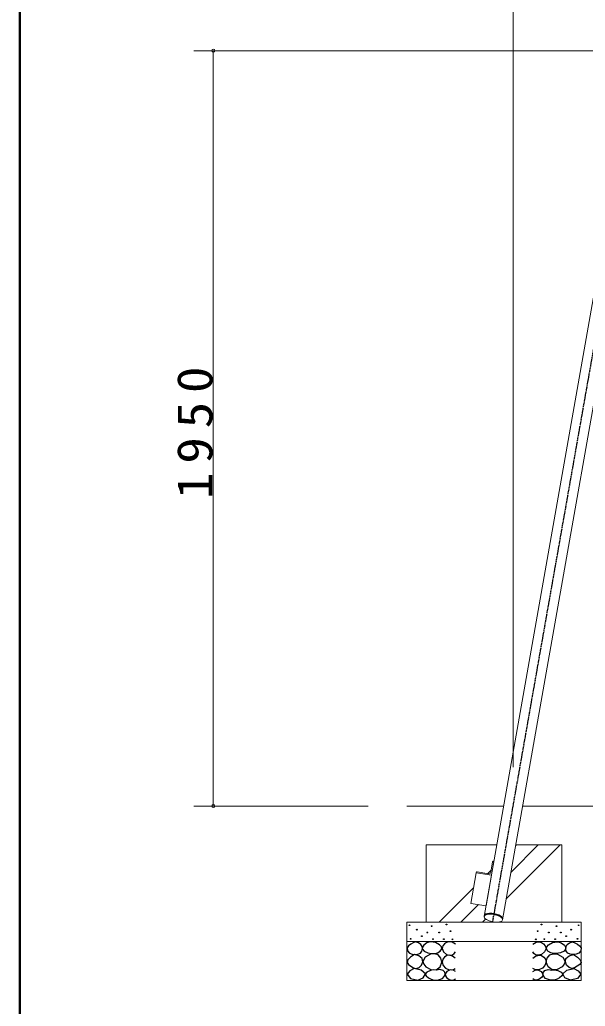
# Model space of a CAD drawing. Units: millimetres, scale not verified. Extents: x -35408 to 50, y -49934 to 13350.
# Drawn here: x -19250 to -17789, y 2383 to 4930 of the extents above; entities that cross this region are included whole.
import ezdxf

# ---------------------------------------------------------------- set-up
doc = ezdxf.new("R2010")
doc.units = ezdxf.units.MM
doc.linetypes.add('USER2', pattern=[6, 3, -1, 1, -1])
for name, color, linetype, lineweight in [('A3図枠', 7, 'Continuous', 25), ('線', 2, 'Continuous', 25), ('補助', 2, 'Continuous', 25)]:
    doc.layers.add(name, color=color, linetype=linetype, lineweight=lineweight)
doc.styles.add('ＭＳ ゴシック', font='')
doc.styles.get('ＭＳ ゴシック').set_extended_font_data('MS Gothic')

# ---------------------------------------------------------------- blocks, each defined once
blk = doc.blocks.new('dimension_origin')
at = {"color": 0, "linetype": 'Continuous', "lineweight": -2}
blk.add_circle((0, 0), 1.25, dxfattribs=at)

msp = doc.modelspace()

# ---------------------------------------------------------------- linework, layer by layer
at = {"layer": 'A3図枠', "lineweight": 50}
msp.add_line((-19250, 13350), (-19250, 0), dxfattribs=at)
at = {"layer": '線', "color": 20, "linetype": 'USER2'}
msp.add_line((-18028.096, 2602.706), (-17632.167, 4848.132), dxfattribs=at)
at = {"layer": '線', "color": 7, "lineweight": 13}
for p, q in [((-18050.675, 2614.589), (-17676.877, 4734.504)), ((-18002.814, 2606.15), (-17629.015, 4726.065)), ((-18000.35, 2900), (-18250, 2900)), ((-14849.3, 2900), (-17951, 2900)), ((-18017.982, 2800), (-18200, 2800)), ((-18200, 2800), (-18200, 2600)), ((-17850, 2800), (-17968.633, 2800)), ((-17850, 2600), (-17850, 2800)), ((-18033.556, 2728.956), (-18028.768, 2756.111)), ((-18025.466, 2757.559), (-18031.842, 2721.401)), ((-18026.451, 2757.733), (-18025.466, 2757.559)), ((-18071.33, 2727.779), (-18085.288, 2648.615)), ((-18071.33, 2727.779), (-18071.21, 2728.52)), ((-18031.842, 2721.401), (-18071.33, 2727.779)), ((-18068.917, 2730.175), (-18038.705, 2725.295)), ((-18031.842, 2721.401), (-18045.8, 2642.237)), ((-18045.8, 2642.237), (-18085.288, 2648.615)), ((-18250, 2600), (-18250, 2450)), ((-18250, 2600), (-17800, 2600)), ((-17800, 2450), (-17800, 2600)), ((-18250, 2550), (-17800, 2550)), ((-18250, 2450), (-17800, 2450))]:
    msp.add_line(p, q, dxfattribs=at)
for centre, radius, start, end in [((-18026.798, 2755.763), 2, 80, 170), ((-18069.236, 2728.201), 2, 80.8241, 170.8241), ((-18037.987, 2729.738), 4.5, 260.8241, 350)]:
    msp.add_arc(centre, radius, start, end, dxfattribs=at)
at = {"layer": '線'}
msp.add_ellipse((-18026.403, 2612.309), major_axis=(-23.931, 4.22), ratio=0.390349, start_param=3.14159265, end_param=6.28318531, dxfattribs=at)
at = {"layer": '線', "color": 7, "lineweight": 13}
msp.add_ellipse((-18026.745, 2610.369), major_axis=(-23.931, 4.22), ratio=0.39582, dxfattribs=at)
at = {"layer": '補助', "lineweight": 13}
for p, q in [((-17975.675, 3000), (-17975.675, 6454.75)), ((-17731.837, 4850), (-18800, 4850)), ((-18750, 2900), (-18750, 4850)), ((-18350, 2900), (-18800, 2900)), ((-17851, 2900), (-17424.673, 2900)), ((-17993.046, 2661.543), (-17854.589, 2800)), ((-17981.031, 2729.685), (-17910.716, 2800)), ((-17969.016, 2797.826), (-17966.842, 2800)), ((-18041.152, 2725.69), (-18032.629, 2734.214)), ((-18166.842, 2600), (-18078.237, 2688.605)), ((-18110.716, 2600), (-18065.325, 2645.391)), ((-18054.589, 2600), (-18046.685, 2607.904))]:
    msp.add_line(p, q, dxfattribs=at)
at = {"layer": '補助'}
for points in [[(-18227.551, 2549.402), (-18234.014, 2546.862), (-18240.225, 2543.382), (-18246.083, 2539.344), (-18249.731, 2533.877), (-18248.719, 2526.294), (-18243.711, 2519.935), (-18236.845, 2517.345), (-18229.136, 2517.084), (-18221.523, 2517.688), (-18215.194, 2520.252), (-18211.442, 2525.538), (-18210.125, 2531.976), (-18210.973, 2537.181), (-18213.927, 2542.115), (-18220.087, 2546.942)], [(-18188.127, 2549.493), (-18193.032, 2548.876), (-18198.669, 2546.79), (-18206.64, 2541.002), (-18210.292, 2534.086), (-18209.417, 2530.124), (-18205.696, 2525.707), (-18196.205, 2520.934), (-18186.235, 2519.49), (-18178.885, 2519.318), (-18171.369, 2520.842), (-18163.77, 2525.456), (-18160.016, 2531.653), (-18160.986, 2536.306), (-18165.693, 2541.654), (-18176.361, 2547.861)], [(-17861.873, 2549.493), (-17856.968, 2548.876), (-17851.331, 2546.79), (-17843.36, 2541.002), (-17839.708, 2534.086), (-17840.583, 2530.124), (-17844.304, 2525.707), (-17853.795, 2520.934), (-17863.765, 2519.49), (-17871.115, 2519.318), (-17878.631, 2520.842), (-17886.23, 2525.456), (-17889.984, 2531.653), (-17889.014, 2536.306), (-17884.307, 2541.654), (-17873.639, 2547.861)], [(-17822.449, 2549.402), (-17815.986, 2546.862), (-17809.775, 2543.382), (-17803.917, 2539.344), (-17800.269, 2533.877), (-17801.281, 2526.294), (-17806.289, 2519.935), (-17813.155, 2517.345), (-17820.864, 2517.084), (-17828.477, 2517.688), (-17834.806, 2520.252), (-17838.558, 2525.538), (-17839.875, 2531.976), (-17839.027, 2537.181), (-17836.073, 2542.115), (-17829.913, 2546.942)], [(-18230.086, 2516.45), (-18235.415, 2513.657), (-18240.859, 2509.479), (-18247.308, 2502.659), (-18249.731, 2495.855), (-18246.103, 2491.027), (-18239.592, 2486.666), (-18232.954, 2482.379), (-18226.284, 2480.329), (-18218.64, 2482.776), (-18212.343, 2489.201), (-18209.236, 2497.478), (-18210.759, 2505.994), (-18218.917, 2513.245)], [(-18200.831, 2485.163), (-18188.242, 2478.307), (-18174.883, 2477.324), (-18164.599, 2484.778), (-18159.747, 2496.515), (-18162.027, 2507.293), (-18168.936, 2515.436), (-18177.761, 2518.869), (-18188.938, 2517.598), (-18202.692, 2509.543), (-18208.669, 2498.678), (-18206.034, 2491.484)], [(-17849.169, 2485.163), (-17861.758, 2478.307), (-17875.117, 2477.324), (-17885.401, 2484.778), (-17890.253, 2496.515), (-17887.973, 2507.293), (-17881.064, 2515.436), (-17872.239, 2518.869), (-17861.062, 2517.598), (-17847.308, 2509.543), (-17841.331, 2498.678), (-17843.966, 2491.484)], [(-17819.914, 2516.45), (-17814.585, 2513.657), (-17809.141, 2509.479), (-17802.692, 2502.659), (-17800.269, 2495.855), (-17803.897, 2491.027), (-17810.408, 2486.666), (-17817.046, 2482.379), (-17823.716, 2480.329), (-17831.36, 2482.776), (-17837.657, 2489.201), (-17840.764, 2497.478), (-17839.241, 2505.994), (-17831.083, 2513.245)], [(-18230.905, 2480.517), (-18242.225, 2474.498), (-18249.036, 2465.683), (-18240.549, 2454.413), (-18222.114, 2450.299), (-18207.761, 2456.41), (-18202.335, 2466.782), (-18213.117, 2475.89)], [(-18173.802, 2476.373), (-18181.337, 2476.999), (-18189.479, 2475.562), (-18198.406, 2471.504), (-18202.723, 2466.102), (-18200.037, 2461.419), (-18194.074, 2456.912), (-18187.595, 2453.068), (-18180.289, 2450.695), (-18168.44, 2450.928), (-18158.124, 2455.02), (-18153.421, 2459.827), (-18151.367, 2465.561), (-18152.427, 2470.709), (-18156.503, 2475.292), (-18164.901, 2477.832)], [(-17876.198, 2476.373), (-17868.663, 2476.999), (-17860.521, 2475.562), (-17851.594, 2471.504), (-17847.277, 2466.102), (-17849.963, 2461.419), (-17855.926, 2456.912), (-17862.405, 2453.068), (-17869.711, 2450.695), (-17881.56, 2450.928), (-17891.876, 2455.02), (-17896.579, 2459.827), (-17898.633, 2465.561), (-17897.573, 2470.709), (-17893.497, 2475.292), (-17885.099, 2477.832)], [(-17819.095, 2480.517), (-17807.775, 2474.498), (-17800.964, 2465.683), (-17809.451, 2454.413), (-17827.886, 2450.299), (-17842.239, 2456.41), (-17847.665, 2466.782), (-17836.883, 2475.89)]]:
    msp.add_lwpolyline(points, close=True, dxfattribs=at)
for points in [[(-18125, 2543.299), (-18133.427, 2548.154), (-18142.11, 2549.636), (-18147.73, 2547.948), (-18152.883, 2544.249), (-18157.355, 2538.941), (-18159.22, 2532.209), (-18155.552, 2523.439), (-18147.496, 2517), (-18139.197, 2514.621), (-18131.971, 2515.733), (-18127.921, 2519.109), (-18125, 2523.654)], [(-17925, 2543.299), (-17916.573, 2548.154), (-17907.89, 2549.636), (-17902.27, 2547.948), (-17897.117, 2544.249), (-17892.645, 2538.941), (-17890.78, 2532.209), (-17894.448, 2523.439), (-17902.504, 2517), (-17910.803, 2514.621), (-17918.029, 2515.733), (-17922.079, 2519.109), (-17925, 2523.654)], [(-18125.317, 2507.178), (-18132.457, 2512.64), (-18140.526, 2515.099), (-18147.231, 2513.875), (-18153.199, 2510.03), (-18157.592, 2504.249), (-18159.22, 2497.039), (-18156.556, 2488.431), (-18150.348, 2481.513), (-18142.709, 2477.642), (-18135.139, 2476.761), (-18129.985, 2478.2), (-18125.317, 2480.88)], [(-17924.683, 2507.178), (-17917.543, 2512.64), (-17909.474, 2515.099), (-17902.769, 2513.875), (-17896.801, 2510.03), (-17892.408, 2504.249), (-17890.78, 2497.039), (-17893.444, 2488.431), (-17899.652, 2481.513), (-17907.291, 2477.642), (-17914.861, 2476.761), (-17920.015, 2478.2), (-17924.683, 2480.88)], [(-18125, 2472.642), (-18131.018, 2475.96), (-18138.307, 2476.761), (-18147.024, 2472.427), (-18151.298, 2465.671), (-18150.686, 2462.001), (-18147.813, 2457.75), (-18140.651, 2452.278), (-18133.238, 2450.462), (-18128.942, 2451.514), (-18125, 2453.631)], [(-17925, 2472.642), (-17918.982, 2475.96), (-17911.693, 2476.761), (-17902.976, 2472.427), (-17898.702, 2465.671), (-17899.314, 2462.001), (-17902.187, 2457.75), (-17909.349, 2452.278), (-17916.762, 2450.462), (-17921.058, 2451.514), (-17925, 2453.631)]]:
    msp.add_lwpolyline(points, dxfattribs=at)
for centre in [(-18243.394, 2592.177), (-18224.383, 2580.77), (-18197.451, 2573.483), (-18186.044, 2589.959), (-18166.504, 2573.549), (-18147.583, 2594.091), (-18137.582, 2577.063), (-17912.418, 2577.063), (-17902.417, 2594.091), (-17883.496, 2573.549), (-17863.956, 2589.959), (-17852.549, 2573.483), (-17825.617, 2580.77), (-17806.606, 2592.177), (-18240.225, 2557.323), (-18211.392, 2563.977), (-18182.559, 2556.373), (-18154.881, 2556.521), (-18132.717, 2555.98), (-17917.283, 2555.98), (-17895.119, 2556.521), (-17867.441, 2556.373), (-17838.608, 2563.977), (-17809.775, 2557.323)]:
    msp.add_circle(centre, 1, dxfattribs=at)

# ---------------------------------------------------------------- block references
at = {"layer": '補助', "lineweight": 13, "xscale": 3.33, "yscale": 3.33}
for p, rotation in [((-18750, 4850), 270), ((-18750, 2900), 90)]:
    msp.add_blockref('dimension_origin', p, dxfattribs=dict(at, rotation=rotation))

# ---------------------------------------------------------------- texts
at = {"layer": '補助', "insert": (-18751, 3875), "char_height": 91.64, "attachment_point": 8, "rotation": 90, "style": 'ＭＳ ゴシック'}
msp.add_mtext('\\T1.33;\\W1.1;1950', dxfattribs=at)

doc.saveas('drawing.dxf')
